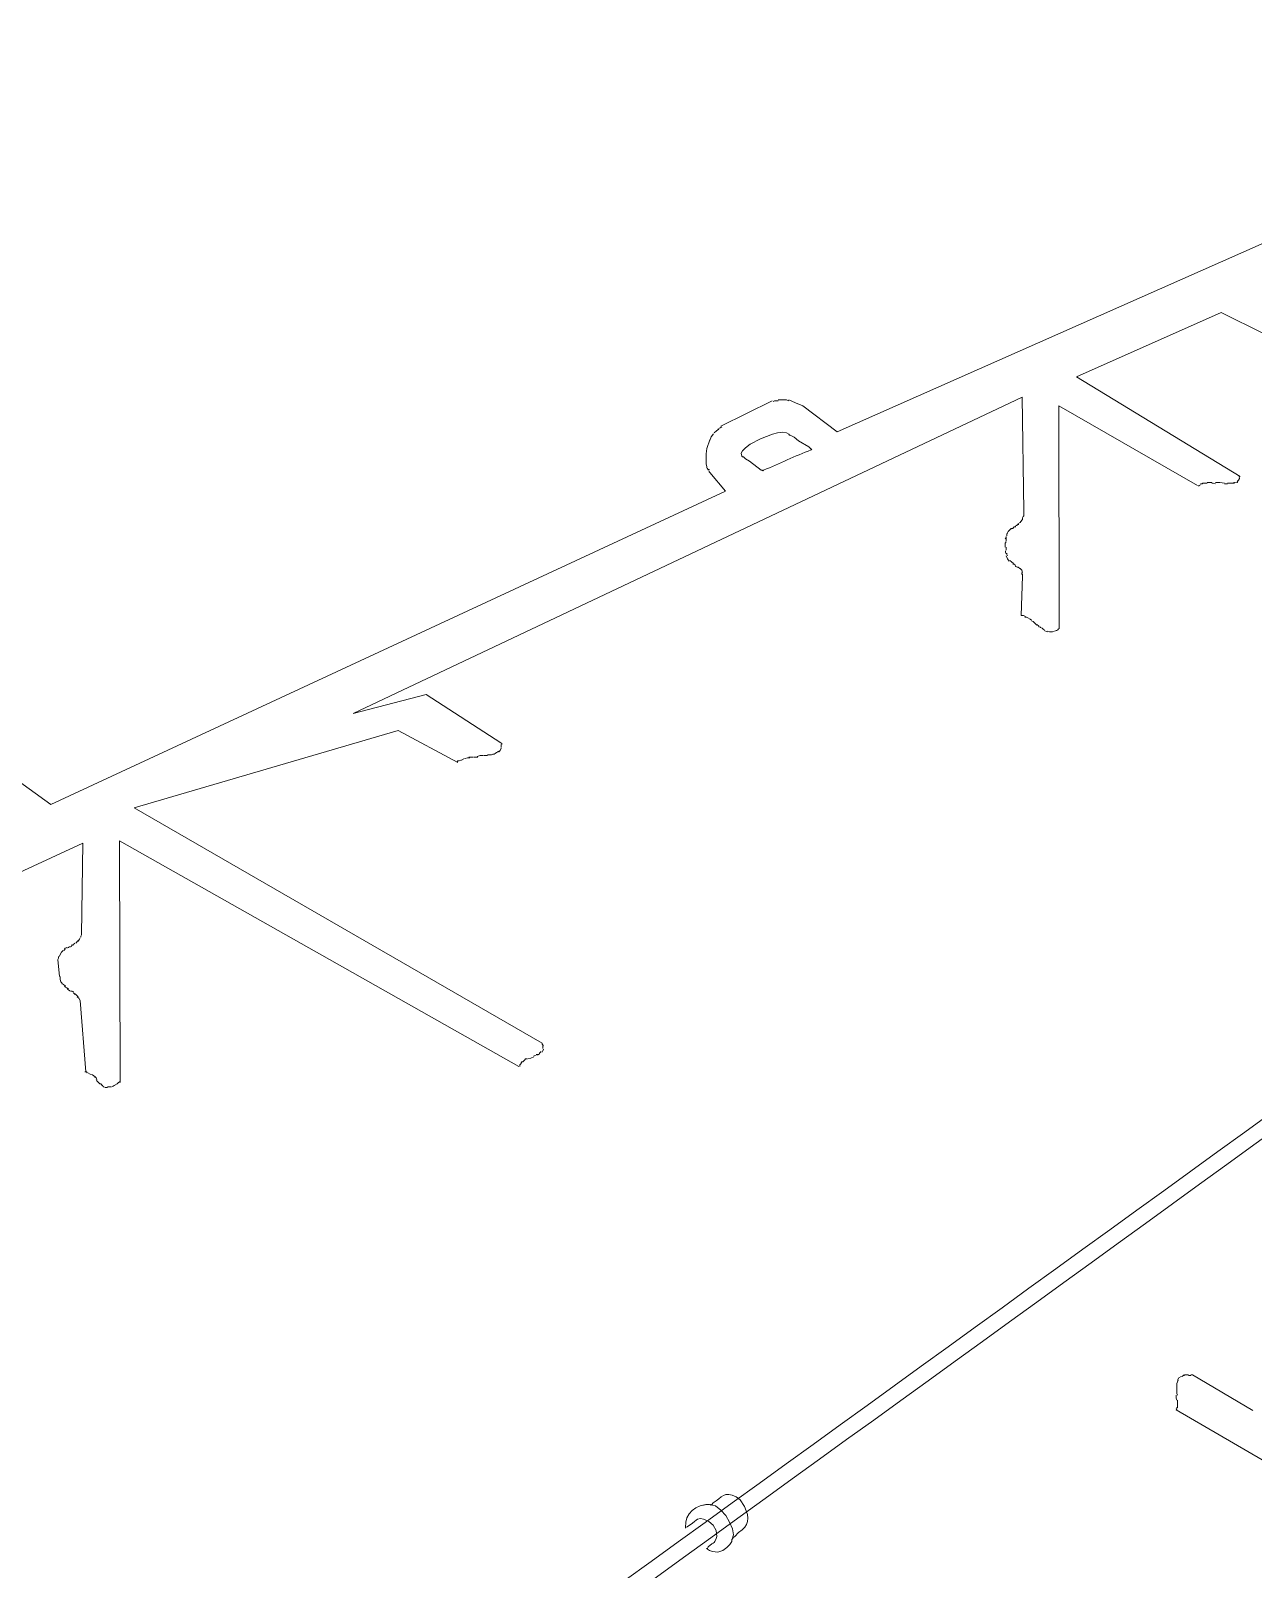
# Model space of a CAD drawing. Extents: x 0 to 593, y 0 to 274.
# Drawn here: x 183.64 to 220.04, y 161.22 to 207.04 of the extents above; entities that cross this region are included whole.
import ezdxf

# ---------------------------------------------------------------- set-up
doc = ezdxf.new("R2010")
doc.units = 0
doc.header["$LTSCALE"] = 0.3
doc.header["$MEASUREMENT"] = 0
doc.layers.add('1', color=1, linetype='CONTINUOUS')

msp = doc.modelspace()

# ---------------------------------------------------------------- linework, layer by layer
at = {"layer": '1', "color": 41, "lineweight": 13}
for points in [[(234.628, 207.043), (207.657, 195.096), (206.633, 195.871), (206.411, 195.959), (206.211, 196.047)], [(219.651, 193.772), (214.78, 196.735), (219.083, 198.655), (220.373, 198.015), (220.373, 198.037), (220.395, 198.037)], [(213.214, 192.734), (213.161, 196.131), (193.245, 186.711), (195.419, 187.272), (197.643, 185.834)], [(204.192, 195.265), (205.723, 196.024)], [(205.834, 196.024), (205.789, 196.024), (205.745, 196.002)], [(205.9, 196.024), (205.811, 196.024)], [(205.967, 196.047), (205.9, 196.047)], [(206.1, 196.047), (205.967, 196.047)], [(206.211, 196.025), (206.144, 196.047), (206.1, 196.047)], [(218.386, 193.502), (214.25, 195.868), (214.266, 189.228)], [(204.215, 195.243), (204.17, 195.221), (204.104, 195.176)], [(203.86, 194.865), (203.772, 194.598), (203.75, 194.442), (203.751, 194.309)], [(203.971, 195.043), (203.905, 194.954), (203.86, 194.842)], [(204.126, 195.176), (204.06, 195.132), (203.993, 195.065)], [(206.881, 194.561), (206.903, 194.584), (206.881, 194.584), (206.814, 194.65), (206.503, 194.827), (206.369, 194.937), (206.258, 195.004), (206.236, 195.004), (206.214, 195.026), (206.147, 195.07), (206.036, 195.092), (205.88, 195.07), (205.725, 195.025), (205.37, 194.891), (205.06, 194.734), (204.927, 194.623), (204.838, 194.534), (204.794, 194.467), (204.816, 194.378), (204.839, 194.356), (204.861, 194.356), (204.928, 194.29), (205.039, 194.224), (205.395, 193.958), (205.417, 193.958), (205.439, 193.936), (205.461, 193.958)], [(203.751, 194.309), (203.751, 194.132)], [(182.946, 184.931), (184.236, 184.002), (204.33, 193.334), (203.863, 193.888)], [(203.751, 194.132), (203.774, 194.065), (203.774, 194.021)], [(203.796, 194.021), (203.796, 193.998), (203.818, 193.954)], [(203.818, 193.976), (203.84, 193.976), (203.84, 193.954)], [(203.84, 193.932), (203.841, 193.91), (203.863, 193.888)], [(218.474, 193.525), (218.43, 193.502), (218.408, 193.48)], [(218.674, 193.569), (218.585, 193.569), (218.541, 193.569), (218.519, 193.547), (218.474, 193.547)], [(218.807, 193.592), (218.674, 193.592)], [(218.918, 193.548), (218.852, 193.57), (218.807, 193.57)], [(218.918, 193.592), (219.052, 193.593), (219.185, 193.571)], [(219.185, 193.549), (219.274, 193.549)], [(219.274, 193.571), (219.363, 193.571)], [(219.34, 193.571), (219.407, 193.571)], [(219.407, 193.571), (219.451, 193.571), (219.473, 193.594)], [(219.474, 193.571), (219.496, 193.594), (219.518, 193.594)], [(219.54, 193.594), (219.562, 193.594), (219.584, 193.616)], [(219.562, 193.616), (219.607, 193.661), (219.629, 193.705)], [(219.629, 193.705), (219.628, 193.772)], [(213.037, 192.356), (213.104, 192.401), (213.148, 192.468), (213.17, 192.49), (213.17, 192.512), (213.17, 192.534), (213.192, 192.579), (213.214, 192.601), (213.214, 192.645), (213.214, 192.734)], [(212.749, 192.133), (212.727, 192.089), (212.705, 192.045)], [(212.705, 192.067), (212.705, 192)], [(212.838, 192.223), (212.749, 192.133)], [(212.86, 192.223), (212.838, 192.223), (212.838, 192.2)], [(212.904, 192.245), (212.882, 192.223), (212.86, 192.223)], [(212.971, 192.267), (212.926, 192.267), (212.904, 192.245)], [(212.949, 192.289), (212.993, 192.312), (213.015, 192.312)], [(212.993, 192.312), (213.037, 192.334), (213.059, 192.334)], [(212.683, 191.978), (212.683, 191.956), (212.661, 191.911)], [(212.683, 191.822), (212.661, 191.778), (212.661, 191.756)], [(212.661, 191.756), (212.661, 191.667)], [(212.662, 191.556), (212.662, 191.512), (212.684, 191.467)], [(212.683, 191.933), (212.683, 191.845)], [(212.684, 191.667), (212.684, 191.578)], [(212.684, 191.401), (212.729, 191.312), (212.774, 191.245)], [(212.706, 191.489), (212.706, 191.445), (212.729, 191.401)], [(212.796, 191.268), (212.84, 191.223), (212.907, 191.179)], [(212.885, 191.157), (212.929, 191.157), (212.951, 191.135)], [(213.063, 191.046), (213.04, 191.068), (213.018, 191.068), (212.974, 191.09), (212.951, 191.113)], [(213.174, 190.913), (213.152, 190.98), (213.107, 191.024), (213.085, 191.024), (213.085, 191.046)], [(213.133, 189.625), (213.174, 190.802)], [(213.152, 190.847), (213.152, 190.913)], [(213.174, 190.802), (213.174, 190.869)], [(213.266, 189.603), (213.199, 189.625), (213.133, 189.625)], [(213.444, 189.493), (213.4, 189.515), (213.333, 189.559), (213.288, 189.581), (213.244, 189.581)], [(213.6, 189.338), (213.511, 189.426), (213.489, 189.449), (213.444, 189.471)], [(213.6, 189.36), (213.644, 189.316), (213.667, 189.294)], [(213.689, 189.294), (213.711, 189.271), (213.756, 189.249)], [(213.756, 189.249), (213.778, 189.227), (213.822, 189.205)], [(213.822, 189.183), (213.911, 189.139)], [(213.911, 189.161), (213.978, 189.139), (214.044, 189.139)], [(214.022, 189.139), (214.067, 189.139), (214.111, 189.161)], [(214.133, 189.162), (214.178, 189.184), (214.2, 189.184)], [(214.178, 189.184), (214.222, 189.206), (214.244, 189.228)], [(196.357, 185.253), (194.578, 186.204), (186.724, 183.897), (198.865, 176.888)], [(197.533, 185.567), (197.555, 185.567), (197.577, 185.589)], [(197.577, 185.567), (197.622, 185.612), (197.644, 185.678)], [(197.666, 185.79), (197.666, 185.812), (197.643, 185.834)], [(197.644, 185.745), (197.644, 185.789)], [(197.644, 185.701), (197.644, 185.745)], [(196.557, 185.365), (196.468, 185.32), (196.446, 185.32), (196.401, 185.298), (196.357, 185.298), (196.335, 185.275)], [(196.712, 185.387), (196.645, 185.387), (196.579, 185.365)], [(196.823, 185.41), (196.69, 185.41)], [(196.956, 185.41), (196.845, 185.41)], [(196.934, 185.432), (197.023, 185.455), (197.111, 185.455)], [(197.134, 185.455), (197.245, 185.455)], [(197.245, 185.478), (197.311, 185.478)], [(197.311, 185.478), (197.356, 185.478), (197.4, 185.5)], [(197.4, 185.5), (197.444, 185.5), (197.467, 185.523)], [(197.467, 185.523), (197.511, 185.545), (197.533, 185.545)], [(185.156, 180.118), (185.194, 182.849), (163.148, 172.647), (171.049, 174.221), (172.829, 172.848)], [(198.178, 176.198), (186.282, 182.919), (186.3, 175.724)], [(185.134, 180.051), (185.134, 180.074), (185.156, 180.118)], [(184.603, 179.65), (184.558, 179.606), (184.492, 179.473)], [(184.669, 179.695), (184.625, 179.65)], [(184.713, 179.74), (184.669, 179.717), (184.647, 179.695)], [(184.78, 179.74), (184.758, 179.74), (184.713, 179.717)], [(184.869, 179.784), (184.824, 179.762), (184.78, 179.762)], [(184.846, 179.806), (184.891, 179.807), (184.913, 179.829)], [(184.891, 179.829), (184.935, 179.851), (184.957, 179.873)], [(184.979, 179.873), (185.046, 179.94)], [(185.046, 179.918), (185.09, 179.985), (185.112, 180.029)], [(184.47, 179.472), (184.47, 179.428), (184.448, 179.384)], [(184.493, 178.873), (184.448, 179.384)], [(184.516, 178.873), (184.516, 178.829)], [(184.516, 178.829), (184.516, 178.784), (184.538, 178.718)], [(184.538, 178.718), (184.561, 178.696), (184.583, 178.651)], [(184.605, 178.651), (184.672, 178.585)], [(184.65, 178.585), (184.672, 178.563), (184.716, 178.54)], [(184.716, 178.54), (184.739, 178.518), (184.761, 178.518)], [(184.85, 178.43), (184.805, 178.452), (184.739, 178.496)], [(184.917, 178.408), (184.894, 178.43), (184.85, 178.452)], [(184.961, 178.341), (184.939, 178.363), (184.917, 178.386)], [(185.05, 178.275), (185.006, 178.319), (184.961, 178.363)], [(185.117, 178.164), (185.072, 178.231), (185.028, 178.275)], [(185.278, 176.033), (185.117, 178.164)], [(198.887, 176.844), (198.865, 176.866), (198.865, 176.888)], [(198.422, 176.421), (198.378, 176.421), (198.355, 176.399), (198.333, 176.376), (198.311, 176.354), (198.289, 176.332), (198.267, 176.332), (198.245, 176.31), (198.245, 176.287), (198.223, 176.265), (198.2, 176.243), (198.201, 176.198)], [(198.622, 176.488), (198.533, 176.443), (198.444, 176.421)], [(198.622, 176.51), (198.644, 176.51), (198.688, 176.533)], [(198.688, 176.555), (198.733, 176.555)], [(198.733, 176.533), (198.755, 176.555), (198.777, 176.555)], [(198.777, 176.577), (198.799, 176.6)], [(198.799, 176.6), (198.821, 176.622), (198.843, 176.644)], [(198.866, 176.622), (198.888, 176.666), (198.91, 176.711)], [(198.91, 176.8), (198.887, 176.822), (198.887, 176.844)], [(198.887, 176.755), (198.887, 176.8)], [(198.888, 176.733), (198.887, 176.777)], [(185.322, 176.011), (185.3, 176.033), (185.256, 176.033)], [(185.545, 175.878), (185.522, 175.922), (185.478, 175.944), (185.411, 175.966), (185.344, 176.011)], [(185.611, 175.812), (185.589, 175.856), (185.545, 175.9)], [(185.589, 175.811), (185.611, 175.767), (185.656, 175.723), (185.701, 175.679)], [(185.701, 175.679), (185.723, 175.679), (185.745, 175.656)], [(185.745, 175.656), (185.767, 175.634), (185.789, 175.634)], [(185.789, 175.612), (185.812, 175.59), (185.878, 175.568)], [(185.856, 175.568), (185.923, 175.568)], [(185.923, 175.59), (185.967, 175.59)], [(185.967, 175.59), (186.034, 175.591)], [(186.056, 175.591), (186.1, 175.613), (186.123, 175.635)], [(186.123, 175.635), (186.211, 175.68)], [(186.211, 175.68), (186.256, 175.724), (186.3, 175.747)], [(217.786, 166.81), (217.764, 166.766), (217.764, 166.744)], [(217.897, 166.966), (217.831, 166.922), (217.786, 166.855)], [(217.809, 166.855), (217.786, 166.81), (217.787, 166.788)], [(217.986, 167.011), (217.964, 166.989), (217.919, 166.966)], [(218.052, 167.011), (218.008, 167.011), (217.986, 166.989)], [(218.119, 167.011), (218.052, 167.011)], [(218.186, 166.989), (218.119, 166.989)], [(220.031, 165.95), (218.23, 167.011), (218.186, 167.011)], [(217.766, 166.255), (217.743, 166.322), (217.743, 166.411)], [(217.764, 166.744), (217.765, 166.677)], [(217.765, 166.677), (217.765, 166.611)], [(217.765, 166.611), (217.765, 166.5)], [(217.765, 166.5), (217.765, 166.455), (217.787, 166.411)], [(217.744, 166.011), (217.766, 166.033), (217.788, 166.033), (217.788, 166.055), (217.788, 166.1)], [(217.744, 165.967), (217.766, 165.989)], [(225.861, 161.257), (217.744, 165.967)], [(217.788, 166.078), (217.788, 166.122), (217.788, 166.167), (217.788, 166.255)], [(203.651, 163.133), (203.74, 163.156), (203.851, 163.156), (204.029, 163.112), (204.185, 162.979), (204.34, 162.824), (204.452, 162.625), (204.541, 162.425), (204.564, 162.248), (204.52, 162.092)], [(203.962, 163.201), (203.918, 163.156), (203.895, 163.134), (203.873, 163.156)], [(204.895, 163.092), (204.761, 163.292), (204.65, 163.38)], [(203.142, 162.466), (203.142, 162.444), (203.142, 162.466), (203.187, 162.488), (203.342, 162.6), (203.408, 162.644), (203.453, 162.689), (203.497, 162.711), (203.586, 162.734), (203.674, 162.712), (203.83, 162.645), (203.964, 162.535), (204.053, 162.379), (204.075, 162.202), (204.053, 162.135), (204.009, 162.046), (203.987, 162.024), (203.965, 162.002), (203.921, 161.979), (203.81, 161.89), (203.788, 161.846), (203.765, 161.846), (203.854, 161.779), (203.943, 161.757), (204.099, 161.736), (204.254, 161.78), (204.365, 161.87), (204.454, 161.959), (204.52, 162.048), (204.52, 162.114), (204.542, 162.136), (204.542, 162.159), (204.608, 162.203), (204.719, 162.315)]]:
    msp.add_lwpolyline(points, dxfattribs=at)
for points in [[(142.413, 117.66), (142.436, 117.66, -0.000077), (245.944, 192.594), (245.966, 192.594)], [(142.567, 118.393), (142.633, 118.438, -0.000109), (245.522, 192.837), (245.544, 192.86)]]:
    msp.add_lwpolyline(points, format="xyb", dxfattribs=at)
for points in [[(205.461, 193.958), (205.938, 194.149), (206.4, 194.38), (206.881, 194.561)], [(203.873, 163.156), (203.449, 163.16), (203.106, 162.902), (203.142, 162.466)], [(204.65, 163.38), (204.28, 163.564), (204.235, 163.362), (203.962, 163.201)], [(204.719, 162.315), (205.034, 162.521), (205.059, 162.739), (204.895, 163.092)]]:
    msp.add_open_spline(points, degree=3, dxfattribs=at)

doc.saveas('drawing.dxf')
